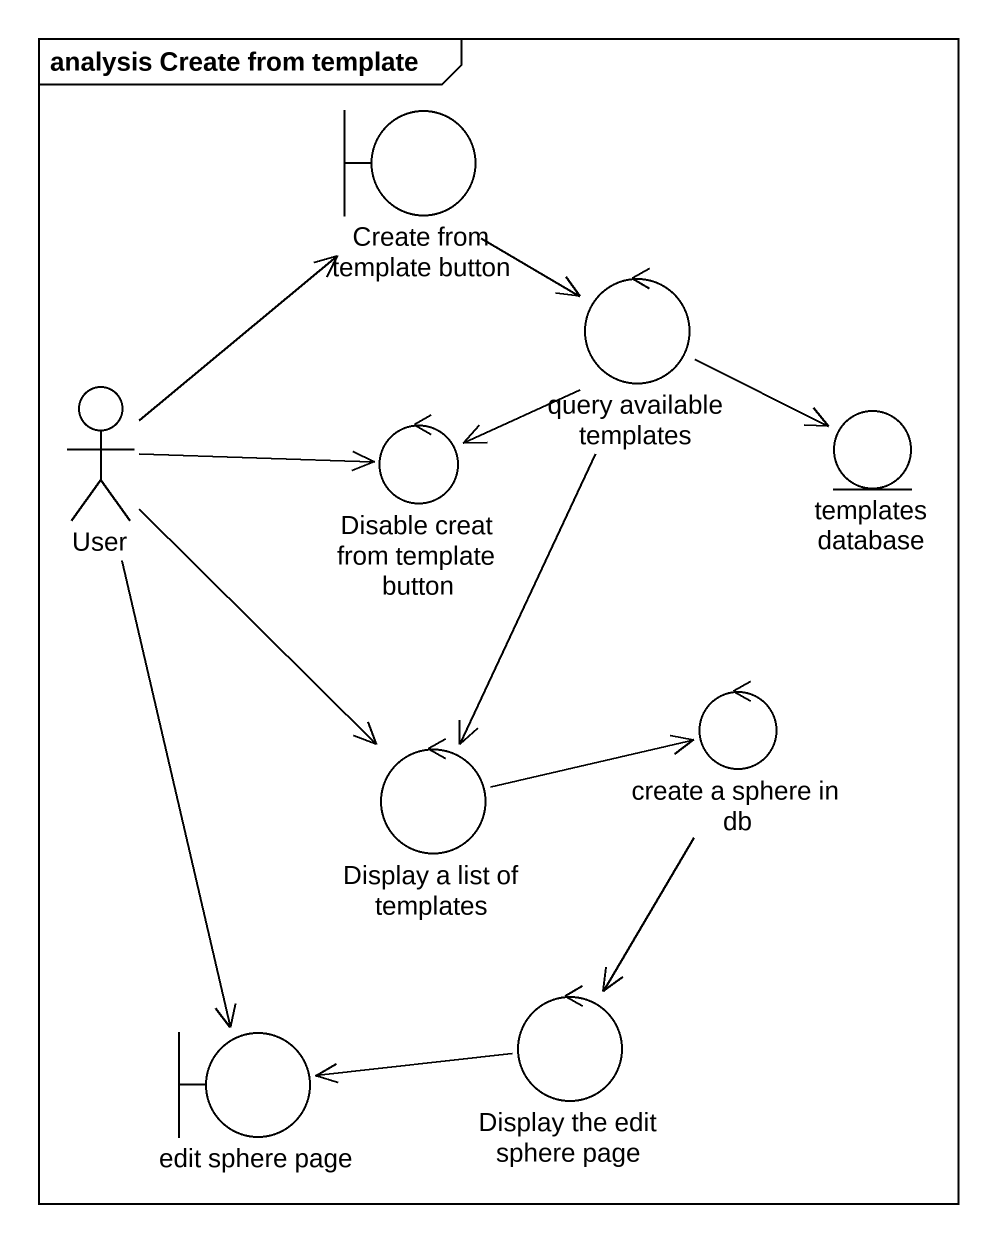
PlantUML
@startuml
mainframe analysis Create from template
boundary "Create from template button" as Create_from_template_button
control "query available templates" as query_available_templates
actor User
control "Disable creat from template button" as Disable_creat_from_template
entity "templates database" as templates_database
control "Display a list of templates" as Display_a_list_of_templates
control "create a sphere in db" as create_a_sphere_in_db
control "Display the edit sphere page" as Display_the_edit_sphere_page
boundary "edit sphere page" as edit_sphere_page
Create_from_template_button --> query_available_templates
query_available_templates --> Disable_creat_from_template
query_available_templates -right-> templates_database
query_available_templates --> Display_a_list_of_templates
User -up-> Create_from_template_button
User -right-> Disable_creat_from_template
User --> Display_a_list_of_templates
User --> edit_sphere_page
Display_a_list_of_templates -right-> create_a_sphere_in_db
create_a_sphere_in_db --> Display_the_edit_sphere_page
Display_the_edit_sphere_page -left-> edit_sphere_page
@enduml
